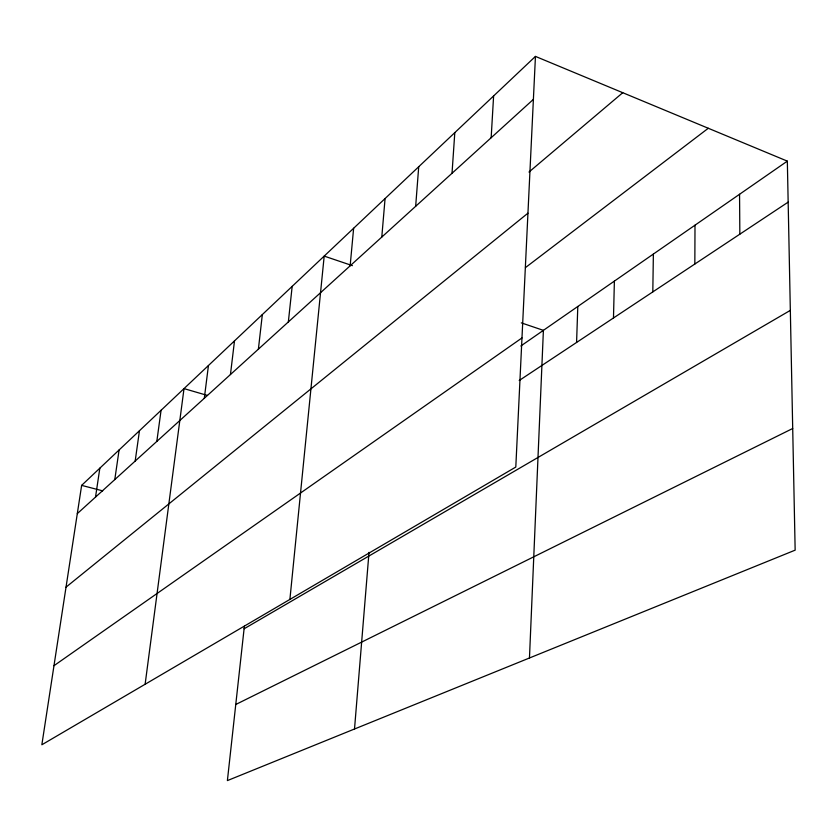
<?xml version="1.0" encoding="UTF-8"?>
<svg xmlns="http://www.w3.org/2000/svg" width="837" height="837" viewBox="0 0 837 837"><rect width="100%" height="100%" fill="white"/><g stroke="black" fill="none" stroke-linecap="round" stroke-linejoin="round"><path stroke-width="1.26" d="M694.836 264.032L695.003 225.184M652.808 291.904L653.373 254.061M613.479 317.987L614.389 281.106M576.578 342.459L577.802 306.488M529.465 657.987L543.401 330.353L521.305 322.862M535.45 56.403L515.801 467.056L41.85 744.773L81.639 485.376L535.45 56.403L787.335 161.133L795.15 550.15L227.392 780.597L244.373 626.222M491.162 137.739L493.61 95.952M452.022 173.28L454.805 132.633M415.665 206.31L418.72 166.741M354.511 729.006L369.012 552.357M381.787 237.08L385.072 198.547M350.148 265.821L353.632 228.26M289.895 599.428L324.191 256.101L352.408 265.653M288.346 321.952L292.165 286.369M258.392 349.155L262.337 314.566M230.447 374.537L234.496 340.889M204.312 398.276L208.444 365.518M145.125 684.258L184.014 388.609L207.503 395.462M156.822 441.413L161.07 410.297M135.175 461.072L139.465 430.72M114.784 479.591L119.095 449.982M95.523 497.084L99.844 468.165M77.307 513.636L533.389 99.373M528.984 172.045L622.759 92.708M66.029 587.155L527.948 213.173M525.458 267.599L708.29 128.27M53.986 665.687L521.974 337.939M520.855 345.984L787.335 161.133M519.202 380.511L788.151 202.135M244.09 628.786L790.327 310.381M235.762 704.492L792.702 428.502M81.639 485.376L102.658 490.848M739.552 194.278L739.845 234.182"/></g></svg>
